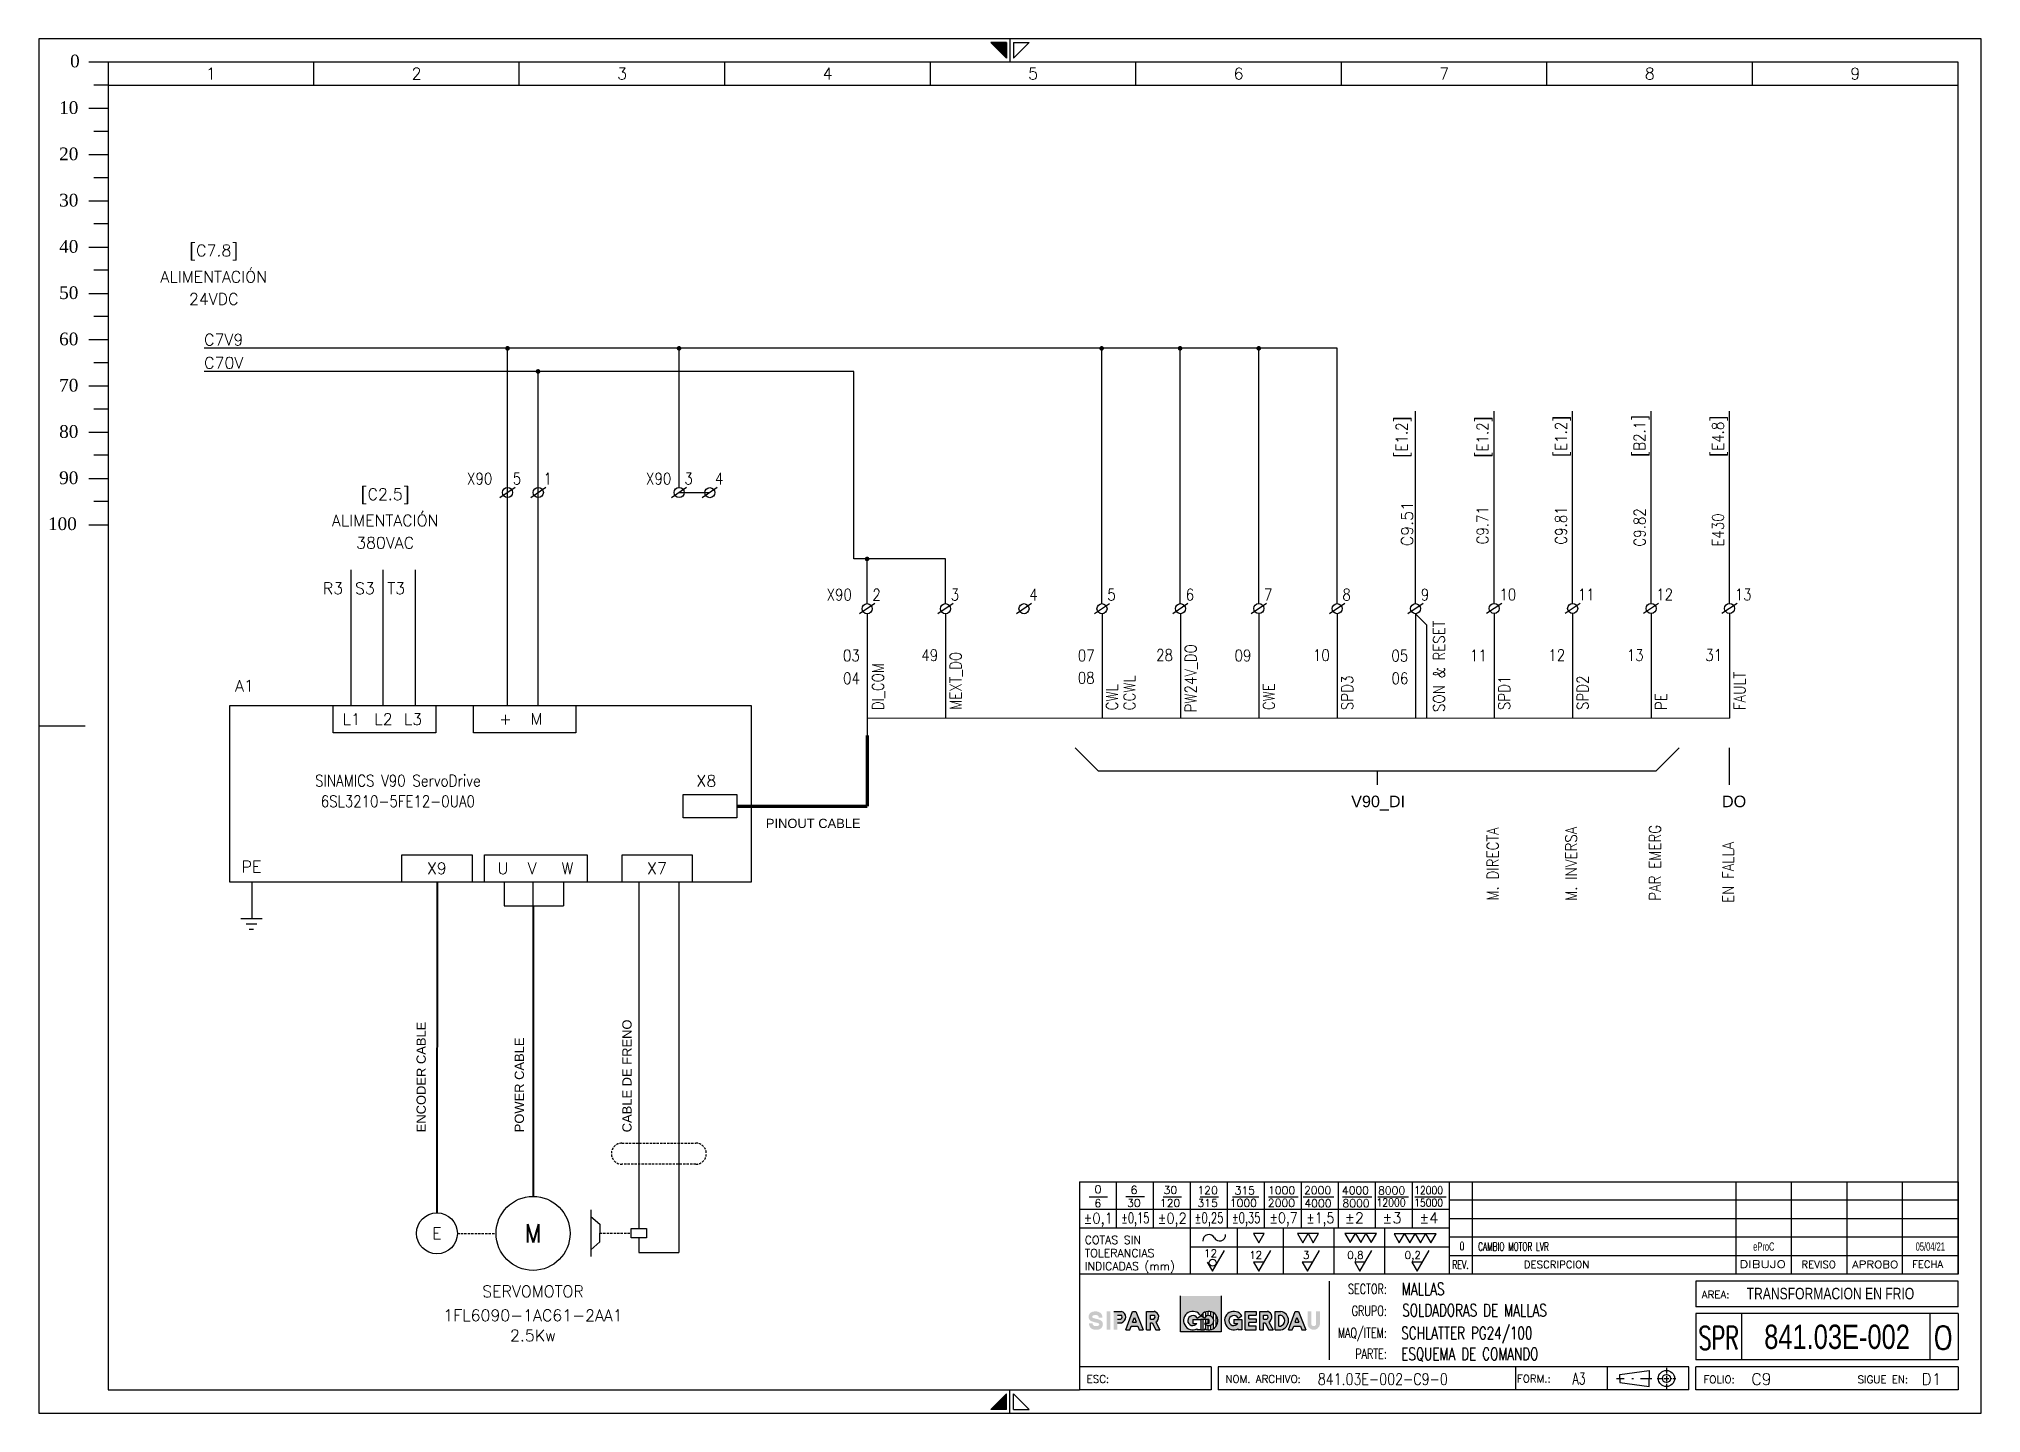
# Model space of a CAD drawing. Header units: millimetres. Extents: x 0 to 420, y 0 to 297.
import ezdxf
from ezdxf.enums import TextEntityAlignment as Align

# ---------------------------------------------------------------- set-up
doc = ezdxf.new("R2010")
doc.units = ezdxf.units.MM
doc.linetypes.add('DASHED', pattern=[0.75, 0.5, -0.25])
doc.layers.add('02 - TEXTO', color=7, linetype='Continuous', lineweight=5)
for name, color, linetype in [('COMENTARIOS', 7, 'Continuous'), ('COMPONENTES', 4, 'Continuous'), ('LINE-CONEX', 3, 'Continuous'), ('MARGENES', 6, 'Continuous'), ('REC', 6, 'Continuous'), ('TEX', 150, 'Continuous'), ('TEXTO', 7, 'Continuous'), ('Textos', 150, 'Continuous'), ('TITULO', 6, 'Continuous')]:
    doc.layers.add(name, color=color, linetype=linetype)
doc.styles.add('ARIAL', font='arial.ttf', dxfattribs={"height": 2})
doc.styles.add('DUTCH801', font='dutcheb.ttf', dxfattribs={"width": 1.75, "height": 2.75})
doc.styles.add('LCOTAS', font='ROMANS')
doc.styles.add('LETRA2', font='swissk.ttf', dxfattribs={"height": 2})
doc.styles.add('LETRA25', font='romans', dxfattribs={"height": 2.5})
doc.styles.add('LETRA4', font='ROMANS', dxfattribs={"height": 4})
doc.styles.add('LETRA5', font='ROMANS', dxfattribs={"height": 5})
doc.styles.add('ROMANS', font='romans.shx', dxfattribs={"width": 0.85})
doc.styles.get("Standard").update_dxf_attribs({"font": 'arial.ttf'})

# ---------------------------------------------------------------- blocks, each defined once
blk = doc.blocks.new('A3')
at = {"layer": 'TEX'}
h = blk.add_hatch(color=256, dxfattribs=at)
h.paths.add_polyline_path([(255.67, 25.35), (246.84, 25.35), (246.84, 17.57), (255.67, 17.57)])
h.paths.add_polyline_path([(252.04, 18.24), (252.04, 18.01), (251.24, 18.01), (250.44, 18.01), (250.44, 18.24, -2.348205), (251.24, 21, -2.348205)], flags=16)
h.paths.add_polyline_path([(252.08, 19.4), (252.97, 19.4), (252.97, 20.2), (251.24, 20.2), (249.52, 20.2), (249.52, 19.4), (250.41, 19.4, -3.501885), (250.45, 20.54), (251.24, 21), (252.04, 20.54, -3.501885)], flags=0)
h = blk.add_hatch(color=256, dxfattribs=at)
h.paths.add_polyline_path([(228.13, 21.15), (228.25, 21.17), (228.36, 21.18), (228.49, 21.19), (228.63, 21.18), (228.75, 21.17), (228.86, 21.14), (228.97, 21.08), (229.08, 21), (229.15, 20.89), (229.18, 20.81), (229.2, 20.7), (229.21, 20.6), (230.01, 20.6), (230, 20.66), (230, 20.7), (229.99, 20.75), (229.99, 20.8), (229.98, 20.84), (229.98, 20.88), (229.97, 20.92), (229.96, 20.96), (229.95, 21), (229.94, 21.04), (229.93, 21.08), (229.91, 21.12), (229.9, 21.17), (229.88, 21.21), (229.86, 21.25), (229.83, 21.29), (229.81, 21.34), (229.78, 21.38), (229.75, 21.43), (229.71, 21.47), (229.68, 21.51), (229.64, 21.55), (229.6, 21.59), (229.56, 21.63), (229.52, 21.66), (229.47, 21.7), (229.43, 21.73), (229.38, 21.76), (229.34, 21.79), (229.29, 21.81), (229.25, 21.83), (229.21, 21.85), (229.16, 21.87), (229.12, 21.89), (229.08, 21.9), (229.03, 21.92), (228.99, 21.93), (228.95, 21.94), (228.91, 21.95), (228.87, 21.95), (228.83, 21.96), (228.78, 21.97), (228.74, 21.97), (228.7, 21.97), (228.66, 21.98), (228.62, 21.98), (228.58, 21.98), (228.54, 21.98), (228.5, 21.98), (228.46, 21.98), (228.42, 21.98), (228.38, 21.98), (228.34, 21.98), (228.3, 21.98), (228.25, 21.97), (228.21, 21.97), (228.16, 21.97), (228.11, 21.96), (228.06, 21.95), (228.01, 21.94), (227.95, 21.93), (227.9, 21.92), (227.84, 21.9), (227.78, 21.88), (227.72, 21.86), (227.66, 21.83), (227.6, 21.8), (227.54, 21.77), (227.48, 21.73), (227.42, 21.69), (227.37, 21.65), (227.32, 21.6), (227.27, 21.55), (227.23, 21.5), (227.19, 21.44), (227.15, 21.38), (227.12, 21.31), (227.1, 21.25), (227.07, 21.18), (227.05, 21.12), (227.03, 21.05), (227.02, 20.98), (227.01, 20.92), (227, 20.85), (227, 20.79), (227, 20.72), (227, 20.66), (227.01, 20.6), (227.02, 20.54), (227.04, 20.49), (227.05, 20.44), (227.08, 20.39), (227.1, 20.34), (227.13, 20.29), (227.16, 20.24), (227.19, 20.2), (227.23, 20.16), (227.26, 20.11), (227.3, 20.07), (227.34, 20.04), (227.38, 20), (227.39, 19.99), (227.54, 19.91), (227.8, 19.79), (228.09, 19.7), (228.41, 19.62), (228.72, 19.54), (228.99, 19.49), (229.14, 19.43), (229.29, 19.29), (229.28, 19.1), (229.2, 18.94), (229.03, 18.86), (228.78, 18.82), (228.55, 18.81), (228.34, 18.82), (228.19, 18.86), (228.04, 18.96), (227.92, 19.1), (227.89, 19.21), (227.87, 19.4), (227.07, 19.4), (227.07, 19.34), (227.08, 19.3), (227.08, 19.25), (227.09, 19.2), (227.09, 19.16), (227.1, 19.12), (227.11, 19.08), (227.12, 19.04), (227.13, 19), (227.14, 18.96), (227.15, 18.92), (227.16, 18.88), (227.18, 18.83), (227.2, 18.79), (227.22, 18.75), (227.24, 18.71), (227.27, 18.66), (227.3, 18.62), (227.33, 18.57), (227.36, 18.53), (227.4, 18.49), (227.44, 18.45), (227.48, 18.41), (227.52, 18.37), (227.56, 18.34), (227.6, 18.3), (227.65, 18.27), (227.69, 18.24), (227.74, 18.21), (227.78, 18.19), (227.83, 18.17), (227.87, 18.15), (227.91, 18.13), (227.96, 18.11), (228, 18.1), (228.04, 18.08), (228.08, 18.07), (228.13, 18.06), (228.17, 18.05), (228.21, 18.05), (228.25, 18.04), (228.29, 18.03), (228.33, 18.03), (228.37, 18.03), (228.41, 18.02), (228.45, 18.02), (228.49, 18.02), (228.53, 18.02), (228.57, 18.02), (228.61, 18.02), (228.65, 18.02), (228.7, 18.02), (228.74, 18.02), (228.78, 18.02), (228.82, 18.03), (228.87, 18.03), (228.92, 18.03), (228.97, 18.04), (229.02, 18.05), (229.07, 18.06), (229.12, 18.07), (229.18, 18.08), (229.24, 18.1), (229.29, 18.12), (229.35, 18.14), (229.42, 18.17), (229.48, 18.2), (229.54, 18.23), (229.59, 18.27), (229.65, 18.31), (229.71, 18.35), (229.76, 18.4), (229.8, 18.45), (229.85, 18.5), (229.89, 18.56), (229.92, 18.62), (229.95, 18.69), (229.98, 18.75), (230, 18.82), (230.03, 18.88), (230.04, 18.95), (230.06, 19.02), (230.07, 19.08), (230.07, 19.15), (230.08, 19.21), (230.08, 19.28), (230.07, 19.34), (230.07, 19.4), (230.05, 19.46), (230.04, 19.51), (230.02, 19.56), (230, 19.61), (229.97, 19.66), (229.95, 19.71), (229.92, 19.76), (229.88, 19.8), (229.85, 19.84), (229.81, 19.89), (229.77, 19.93), (229.73, 19.96), (229.69, 20), (229.68, 20.01), (229.64, 20.03), (229.58, 20.06), (229.53, 20.09), (229.48, 20.11), (229.43, 20.14), (229.38, 20.16), (229.34, 20.18), (229.29, 20.19), (229.25, 20.21), (229.21, 20.23), (229.17, 20.24), (229.13, 20.25), (229.09, 20.27), (229.05, 20.28), (229.02, 20.29), (228.98, 20.3), (228.94, 20.31), (228.9, 20.32), (228.86, 20.33), (228.82, 20.34), (228.79, 20.35), (228.69, 20.37), (228.62, 20.39), (228.55, 20.41), (228.51, 20.42), (228.47, 20.43), (228.44, 20.44), (228.4, 20.45), (228.36, 20.46), (228.33, 20.46), (228.29, 20.47), (228.26, 20.48), (228.18, 20.5), (228.09, 20.52), (227.98, 20.56), (227.87, 20.62), (227.79, 20.71), (227.79, 20.83), (227.82, 20.96), (227.89, 21.06), (228, 21.12)])
h.paths.add_polyline_path([(230.87, 18.01), (231.67, 18.01), (231.67, 21.99), (230.87, 21.99)])
h.paths.add_polyline_path([(232.42, 18.01), (233.22, 18.01), (233.22, 19.5), (234.14, 19.5, 0.708852), (234.14, 21.99), (232.42, 21.99)])
h.paths.add_polyline_path([(233.22, 20.3), (233.22, 21.2), (233.97, 21.2, -0.566556), (233.97, 20.3)], flags=16)
h.paths.add_polyline_path([(236.19, 18.83), (237.62, 18.83), (237.94, 18.01), (238.8, 18.01), (237.24, 21.99), (236.52, 21.99), (235.03, 18.01), (235.88, 18.01)])
h.paths.add_polyline_path([(236.49, 19.63), (236.89, 20.7), (237.31, 19.63)], flags=16)
h.paths.add_polyline_path([(240.35, 19.5), (240.71, 19.5), (241.52, 18.01), (242.43, 18.01), (241.52, 19.67, 0.672291), (241.2, 21.99), (239.55, 21.99), (239.55, 18.01), (240.35, 18.01)])
h.paths.add_polyline_path([(240.35, 20.3), (240.35, 21.2), (241.15, 21.2, -0.508421), (241.1, 20.3)], flags=16)
h = blk.add_hatch(dxfattribs=at)
h.set_pattern_fill('ANSI31', color=256, scale=0.179464, angle=45, style=0)
h.set_pattern_definition([(90, (130.9459, 1.37434), (-0.5697977, 1e-16), [])])
h.paths.add_polyline_path([(251.24, 21), (252.04, 20.54, -3.501885), (252.08, 19.4), (252.97, 19.4), (252.97, 20.2), (251.24, 20.2), (251.24, 18.01), (252.04, 18.01), (252.04, 18.24, 2.348205)])
h = blk.add_hatch(color=256, dxfattribs=at)
h.paths.add_polyline_path([(259.33, 18.24), (259.33, 18.01), (260.13, 18.01), (260.13, 20.2), (258.4, 20.2), (258.4, 19.4), (259.29, 19.4, -3.501885), (259.33, 20.54), (260.13, 21, 2.348205)])
h.paths.add_polyline_path([(263.26, 21.99), (260.87, 21.99), (260.87, 18.01), (263.26, 18.01), (263.26, 18.8), (261.66, 18.8), (261.66, 19.56), (263.26, 19.56), (263.26, 20.36), (261.66, 20.36), (261.66, 21.2), (263.26, 21.2)])
h.paths.add_polyline_path([(265.68, 21.99), (264.02, 21.99), (264.02, 18.01), (264.82, 18.01), (264.82, 19.5), (265.18, 19.5), (265.99, 18.01), (266.9, 18.01), (266, 19.67, 0.672291)])
h.paths.add_polyline_path([(264.82, 21.2), (265.63, 21.2, -0.508421), (265.58, 20.3), (264.82, 20.3)], flags=16)
h.paths.add_polyline_path([(268.57, 21.99), (267.33, 21.99), (267.33, 18.01), (268.59, 18.01, 0.825148)])
h.paths.add_polyline_path([(268.12, 21.2), (268.49, 21.2, -0.780464), (268.5, 18.8), (268.12, 18.8)], flags=16)
h.paths.add_polyline_path([(272.41, 21.97), (271.69, 21.99), (270.19, 18.01), (271.04, 18.01), (271.35, 18.83), (272.79, 18.83), (273.11, 18.01), (273.97, 18.01)])
h.paths.add_polyline_path([(272.05, 20.7), (272.47, 19.63), (271.65, 19.63)], flags=16)
h.paths.add_polyline_path([(275.15, 21.99), (274.35, 21.99), (274.35, 19.12, 0.841466), (277, 19.12), (277, 21.99), (276.2, 21.99), (276.2, 19.2, -0.760831), (275.15, 19.2)])
at = {"layer": 'MARGENES', "color": 4}
for p, q in [((420, 297), (0, 297)), ((0, 297), (0, 0)), ((209.23, 296.25), (205.83, 296.25)), ((209.23, 292.85), (205.83, 296.25)), ((209.23, 296.25), (209.23, 292.85)), ((210, 297), (210, 292)), ((210.77, 292.85), (214.17, 296.25)), ((210.77, 296.25), (214.17, 296.25)), ((210.77, 296.25), (210.77, 292.85)), ((420, 0), (420, 297)), ((0, 148.5), (10.02, 148.5)), ((210, 0), (210, 5)), ((0, 0), (420, 0)), ((209.23, 4.15), (205.83, 0.75)), ((209.23, 0.75), (205.83, 0.75)), ((209.23, 0.75), (209.23, 4.15)), ((210.77, 4.15), (214.17, 0.75)), ((210.77, 0.75), (210.77, 4.15)), ((210.77, 0.75), (214.17, 0.75))]:
    blk.add_line(p, q, dxfattribs=at)
at = {"layer": 'MARGENES'}
for p, q in [((415, 292), (15, 292)), ((15, 292), (15, 5)), ((415, 30), (415, 292)), ((415, 50), (415, 30)), ((415, 23), (415, 28.5)), ((415, 21.5), (415, 11.5)), ((415, 10), (415, 5)), ((15, 5), (225, 5)), ((253.5, 5), (225, 5)), ((356.78, 5), (255, 5)), ((415, 5), (358.28, 5))]:
    blk.add_line(p, q, dxfattribs=at)
at = {"layer": 'MARGENES', "color": 1}
for p, q in [((59.44, 287), (59.44, 292)), ((103.89, 287), (103.89, 292)), ((148.33, 287), (148.33, 292)), ((192.78, 287), (192.78, 292)), ((237.22, 287), (237.22, 292)), ((281.67, 287), (281.67, 292)), ((326.11, 287), (326.11, 292)), ((370.56, 287), (370.56, 292)), ((15, 287), (415, 287)), ((227.1, 46.76), (231.1, 46.76)), ((233, 40), (233, 50)), ((235.06, 46.82), (239.06, 46.82)), ((241, 40), (241, 50)), ((243.1, 46.76), (247.1, 46.76)), ((249, 30), (249, 50)), ((251.1, 46.76), (255.1, 46.76)), ((257, 40), (257, 50)), ((258.14, 46.76), (263.81, 46.76)), ((265, 40), (265, 50)), ((265.88, 46.76), (272.28, 46.76)), ((273, 40), (273, 50)), ((273.41, 46.76), (280, 46.76)), ((281, 40), (281, 50)), ((281.87, 46.76), (288.24, 46.76)), ((289, 40), (289, 50)), ((289.57, 46.76), (296.2, 46.76)), ((297, 40), (297, 50)), ((297.52, 46.76), (304.29, 46.76)), ((310, 30), (310, 50)), ((367, 30), (367, 50)), ((379, 30), (379, 50)), ((391, 30), (391, 50)), ((403, 30), (403, 50)), ((305, 44), (225, 44)), ((415, 46), (305, 46)), ((415, 42), (305, 42)), ((259.09, 40), (259.09, 30)), ((269.09, 40), (269.09, 30)), ((280.02, 40), (280.02, 30)), ((290.95, 40), (290.95, 30)), ((415, 38), (305, 38)), ((305, 35.88), (249, 35.88)), ((253.8, 30.65), (256.41, 35.15)), ((263.8, 30.65), (266.41, 35.15)), ((274.32, 30.65), (276.92, 35.15)), ((285.67, 30.65), (288.27, 35.15)), ((298.06, 30.65), (300.66, 35.15)), ((415, 34), (305, 34)), ((252.67, 32.62), (253.8, 30.65)), ((262.67, 32.62), (263.8, 30.65)), ((264.94, 32.62), (262.67, 32.62)), ((273.19, 32.62), (274.32, 30.65)), ((275.46, 32.62), (273.19, 32.62)), ((284.53, 32.62), (285.67, 30.65)), ((286.81, 32.62), (284.53, 32.62)), ((296.92, 32.62), (298.06, 30.65)), ((299.2, 32.62), (296.92, 32.62)), ((351.94, 9.77), (351.94, 8.55)), ((341.17, 7.49), (342.83, 7.49)), ((344.43, 7.49), (344.79, 7.49)), ((346.34, 7.49), (348.79, 7.49)), ((349.91, 7.49), (350.08, 7.49)), ((349.99, 7.49), (350.86, 7.49)), ((351.35, 7.49), (352.48, 7.49)), ((351.94, 8.39), (351.94, 8.23)), ((351.94, 8.02), (351.94, 6.94)), ((351.94, 6.7), (351.94, 6.45)), ((351.94, 6.26), (351.94, 5.18)), ((353.02, 7.49), (353.16, 7.49)), ((353.42, 7.49), (353.96, 7.49))]:
    blk.add_line(p, q, dxfattribs=at)
at = {"layer": 'MARGENES', "color": 7}
for p, q in [((225, 50), (415, 50)), ((305, 50), (305, 30)), ((305, 40), (225, 40)), ((415, 30), (225, 30)), ((279, 28.5), (279, 11.5)), ((415, 28.5), (358.28, 28.5)), ((358.28, 28.5), (358.28, 23)), ((415, 23), (358.28, 23)), ((415, 21.5), (358.28, 21.5)), ((358.28, 21.5), (358.28, 11.5)), ((368.28, 11.5), (368.28, 21.5)), ((409, 11.5), (409, 21.5)), ((253.5, 10), (225, 10)), ((253.5, 10), (253.5, 5)), ((356.78, 10), (255, 10)), ((255, 10), (255, 5)), ((319.3, 10), (319.3, 5)), ((339.1, 10), (339.1, 5)), ((356.78, 5), (356.78, 10)), ((415, 11.5), (358.28, 11.5)), ((415, 10), (358.28, 10)), ((358.28, 5), (358.28, 10))]:
    blk.add_line(p, q, dxfattribs=at)
at = {"layer": 'MARGENES', "color": 1}
for points in [[(262.67, 38.81), (263.8, 36.84), (264.94, 38.81)], [(272.17, 38.81), (273.3, 36.84), (274.44, 38.81)], [(274.44, 38.81), (275.58, 36.84), (276.72, 38.81)], [(282.43, 38.82), (283.57, 36.85), (284.71, 38.82)], [(284.71, 38.82), (285.84, 36.85), (286.98, 38.82)], [(286.98, 38.82), (288.12, 36.85), (289.26, 38.82)], [(293.04, 38.76), (294.18, 36.79), (295.32, 38.76)], [(295.32, 38.76), (296.45, 36.79), (297.59, 38.76)], [(297.59, 38.76), (298.73, 36.79), (299.87, 38.76)], [(299.87, 38.76), (301, 36.79), (302.14, 38.76)]]:
    blk.add_lwpolyline(points, close=True, dxfattribs=at)
blk.add_circle((253.82, 32.5), 0.742, dxfattribs=at)
for centre, start, end in [((253.01, 37.3), 25.3098, 184.5991), ((255.32, 38.52), 210.3269, 2.285)]:
    blk.add_arc(centre, 1.31, start, end, dxfattribs=at)
at = {"layer": 'MARGENES', "color": 4}
for points in [[(209.23, 296.25), (209.23, 292.85), (205.83, 296.25)], [(209.23, 0.75), (209.23, 4.15), (205.83, 0.75)]]:
    blk.add_solid(points, dxfattribs=at)
at = {"layer": 'REC', "color": 1}
for p, q in [((15, 292), (10.8, 292)), ((15, 287), (11.9, 287)), ((10.8, 282), (15, 282)), ((15, 277), (11.9, 277)), ((10.8, 272), (15, 272)), ((15, 267), (11.9, 267)), ((10.8, 262), (15, 262)), ((15, 257), (11.9, 257)), ((10.8, 252), (15, 252)), ((15, 247), (11.9, 247)), ((10.8, 242), (15, 242)), ((15, 237), (11.9, 237)), ((10.8, 232), (15, 232)), ((15, 227), (11.9, 227)), ((10.8, 222), (15, 222)), ((15, 217), (11.9, 217)), ((10.8, 212), (15, 212)), ((15, 207), (11.9, 207)), ((10.8, 202), (15, 202)), ((15, 197), (11.9, 197)), ((10.8, 192), (15, 192))]:
    blk.add_line(p, q, dxfattribs=at)
at = {"layer": 'REC'}
blk.add_line((225, 50), (225, 5), dxfattribs=at)
at = {"layer": 'TEX'}
for p, q in [((246.84, 17.57), (246.84, 25.35)), ((255.67, 25.35), (255.67, 17.57)), ((232.42, 21.99), (234.14, 21.99)), ((233.22, 21.2), (233.97, 21.2)), ((235.03, 18.01), (236.52, 21.99)), ((236.52, 21.99), (237.24, 21.99)), ((237.24, 21.99), (238.8, 18.01)), ((239.55, 18.01), (239.55, 21.99)), ((239.55, 21.99), (241.2, 21.99)), ((240.35, 20.3), (240.35, 21.2)), ((240.35, 21.2), (241.15, 21.2)), ((260.87, 18.01), (260.87, 21.99)), ((260.87, 21.99), (263.26, 21.99)), ((261.66, 20.36), (261.66, 21.2)), ((261.66, 21.2), (263.26, 21.2)), ((263.26, 21.99), (263.26, 21.2)), ((264.02, 18.01), (264.02, 21.99)), ((264.02, 21.99), (265.68, 21.99)), ((264.82, 20.3), (264.82, 21.2)), ((264.82, 21.2), (265.63, 21.2)), ((267.33, 18.01), (267.33, 21.99)), ((267.33, 21.99), (268.57, 21.99)), ((268.12, 18.8), (268.12, 21.2)), ((268.12, 21.2), (268.49, 21.2)), ((270.19, 18.01), (271.69, 21.99)), ((271.69, 21.99), (272.41, 21.97)), ((272.41, 21.97), (273.97, 18.01)), ((233.22, 20.3), (233.97, 20.3)), ((233.22, 19.5), (234.14, 19.5)), ((235.03, 18.01), (235.88, 18.01)), ((235.88, 18.01), (236.19, 18.83)), ((236.19, 18.83), (237.62, 18.83)), ((236.49, 19.63), (236.89, 20.7)), ((236.49, 19.63), (237.31, 19.63)), ((236.89, 20.7), (237.31, 19.63)), ((237.62, 18.83), (237.94, 18.01)), ((237.94, 18.01), (238.8, 18.01)), ((239.55, 18.01), (240.35, 18.01)), ((240.35, 20.3), (241.1, 20.3)), ((240.35, 18.01), (240.35, 19.5)), ((240.35, 19.5), (240.71, 19.5)), ((240.71, 19.5), (241.52, 18.01)), ((241.52, 19.67), (242.43, 18.01)), ((241.52, 18.01), (242.43, 18.01)), ((255.67, 17.57), (246.84, 17.57)), ((249.52, 20.2), (249.52, 19.4)), ((249.52, 20.2), (251.24, 20.2)), ((249.52, 19.4), (250.41, 19.4)), ((250.44, 18.24), (250.44, 18.01)), ((251.24, 18.01), (250.44, 18.01)), ((250.45, 20.54), (251.24, 21)), ((252.04, 20.54), (251.24, 21)), ((252.97, 20.2), (251.24, 20.2)), ((251.24, 20.2), (251.24, 18.01)), ((251.24, 20.2), (251.24, 18.01)), ((251.24, 18.01), (252.04, 18.01)), ((252.04, 18.24), (252.04, 18.01)), ((252.97, 19.4), (252.08, 19.4)), ((252.97, 20.2), (252.97, 19.4)), ((258.4, 20.2), (260.13, 20.2)), ((258.4, 20.2), (258.4, 19.4)), ((258.4, 19.4), (259.29, 19.4)), ((259.33, 20.54), (260.13, 21)), ((259.33, 18.24), (259.33, 18.01)), ((260.13, 18.01), (259.33, 18.01)), ((260.13, 20.2), (260.13, 18.01)), ((260.87, 18.01), (263.26, 18.01)), ((261.66, 20.36), (263.26, 20.36)), ((261.66, 18.8), (261.66, 19.56)), ((263.26, 19.56), (261.66, 19.56)), ((263.26, 18.8), (261.66, 18.8)), ((263.26, 20.36), (263.26, 19.56)), ((263.26, 18.01), (263.26, 18.8)), ((264.02, 18.01), (264.82, 18.01)), ((264.82, 20.3), (265.58, 20.3)), ((264.82, 18.01), (264.82, 19.5)), ((264.82, 19.5), (265.18, 19.5)), ((265.18, 19.5), (265.99, 18.01)), ((265.99, 18.01), (266.9, 18.01)), ((266, 19.67), (266.9, 18.01)), ((267.33, 18.01), (268.59, 18.01)), ((268.12, 18.8), (268.5, 18.8)), ((270.19, 18.01), (271.04, 18.01)), ((271.04, 18.01), (271.35, 18.83)), ((271.35, 18.83), (272.79, 18.83)), ((271.65, 19.63), (272.05, 20.7)), ((271.65, 19.63), (272.47, 19.63)), ((272.05, 20.7), (272.47, 19.63)), ((272.79, 18.83), (273.11, 18.01)), ((273.11, 18.01), (273.97, 18.01))]:
    blk.add_line(p, q, dxfattribs=at)
for centre, radius, start, end in [((233.7, 20.75), 0.524, 300.9321, 59.0679), ((233.7, 20.75), 1.32, 289.338, 70.662), ((240.8, 20.77), 0.558, 302.7945, 50.5935), ((240.89, 20.77), 1.27, 300.0461, 75.6964), ((249.52, 20), 1.99, 30, 297.7317), ((249.52, 20), 1.08, 30, 326.251), ((252.97, 20), 1.99, 242.2683, 150), ((252.97, 20), 1.08, 213.749, 150), ((258.4, 20), 1.99, 30, 297.7317), ((258.4, 20), 1.08, 30, 326.251), ((265.27, 20.77), 0.558, 302.7945, 50.5935), ((265.36, 20.77), 1.27, 300.0461, 75.6964), ((268.2, 20), 1.23, 284.4183, 76.3013), ((268.2, 20), 2.03, 281.2242, 79.3349)]:
    blk.add_arc(centre, radius, start, end, dxfattribs=at)
at = {"layer": 'Textos'}
for p, q in [((341.85, 8.34), (348.22, 9.24)), ((348.22, 9.24), (348.22, 7.49)), ((341.85, 7.49), (341.85, 8.34)), ((341.85, 7.49), (341.85, 6.63)), ((341.85, 6.63), (348.22, 5.73)), ((348.22, 5.73), (348.22, 7.49))]:
    blk.add_line(p, q, dxfattribs=at)
for radius in [1.75, 0.877]:
    blk.add_circle((351.94, 7.49), radius, dxfattribs=at)
at = {"layer": 'MARGENES', "color": 1, "style": 'LCOTAS'}
for s, height, p in [('0', 1.71, (228.3, 47.52)), ('6', 1.71, (228.26, 44.52)), ('30', 1.71, (235.33, 44.55)), ('6', 1.71, (236.08, 47.38)), ('120', 1.71, (242.42, 44.55)), ('30', 1.71, (243.21, 47.37)), ('315', 1.71, (250.53, 44.55)), ('120', 1.71, (250.53, 47.32)), ('1000', 1.71, (257.54, 44.57)), ('315', 1.71, (258.57, 47.26)), ('2000', 1.71, (265.77, 44.58)), ('1000', 1.71, (265.8, 47.3)), ('2000', 1.71, (273.58, 47.32)), ('4000', 1.71, (273.66, 44.5)), ('4000', 1.71, (281.77, 47.28)), ('8000', 1.71, (281.9, 44.51)), ('8000', 1.71, (289.58, 47.26)), ('%%P2', 2.3, (282.4, 41.04)), ('%%P3', 2.3, (290.53, 41.04)), ('%%P4', 2.3, (298.48, 41.04)), ('COTAS SIN', 1.743, (226.15, 36.55)), ('TOLERANCIAS', 1.743, (226.15, 33.72)), ('12', 1.656, (251.94, 33.74)), ('12', 1.656, (261.7, 33.33)), ('3', 1.66, (273.35, 33.33)), ('0,8', 1.656, (282.92, 33.33)), ('0,2', 1.656, (295.31, 33.33)), ('INDICADAS (mm)', 1.743, (226.15, 30.9))]:
    blk.add_text(s, height=height, dxfattribs=at).set_placement(p)
for s, height, width, p, p2 in [('12000', 1.71, 0.797835, (289.25, 44.67), (295.55, 44.67)), ('12000', 1.71, 0.790089, (297.4, 47.32), (303.64, 47.32)), ('15000', 1.71, 0.790089, (297.4, 44.63), (303.64, 44.63)), ('%%P0,1', 2.3, 0.865454, (225.88, 40.96), (232.23, 40.96)), ('%%P0,15', 2.3, 0.598358, (234.03, 41.03), (240.12, 41.03)), ('%%P0,2', 2.3, 0.787915, (241.91, 40.96), (248.21, 40.96)), ('%%P0,25', 2.3, 0.617458, (249.89, 41.06), (256.18, 41.06)), ('%%P0,35', 2.3, 0.603736, (257.99, 41.06), (264.14, 41.06)), ('%%P0,7', 2.3, 0.760403, (266.1, 41.06), (272.18, 41.06)), ('%%P1,5', 2.3, 0.762292, (274.03, 41.03), (280.12, 41.03))]:
    blk.add_text(s, height=height, dxfattribs=dict(at, width=width)).set_placement(p, p2, align=Align.FIT)
at = {"layer": 'REC', "color": 1, "style": 'DUTCH801'}
for s, p in [('0', (6.76, 290.84)), ('10', (4.39, 280.77)), ('20', (4.39, 270.77)), ('30', (4.39, 260.77)), ('40', (4.39, 250.77)), ('50', (4.39, 240.77)), ('60', (4.39, 230.77)), ('70', (4.39, 220.77)), ('80', (4.39, 210.77)), ('90', (4.39, 200.77)), ('100', (1.98, 190.84))]:
    blk.add_text(s, height=2.75, dxfattribs=at).set_placement(p)
at = {"layer": 'TEX', "style": 'LCOTAS'}
for s, p in [('1', (37.22, 289.5)), ('2', (81.67, 289.5)), ('3', (126.11, 289.5)), ('4', (170.56, 289.5)), ('5', (215, 289.5)), ('6', (259.44, 289.5)), ('7', (303.89, 289.5)), ('8', (348.33, 289.5)), ('9', (392.78, 289.5))]:
    blk.add_text(s, height=2.5, dxfattribs=at).set_placement(p, align=Align.MIDDLE_CENTER)
at = {"layer": 'TEX', "width": 0.6456}
for tag, p in [('DIBUJO', (373, 48)), ('REVISO', (385, 48)), ('APROBO', (397, 48)), ('FECHA', (409, 48)), ('DIBUJO', (373, 44)), ('REVISO', (385, 44)), ('APROBO', (397, 44)), ('FECHA', (409, 44)), ('DIBUJO', (373, 40)), ('REVISO', (385, 40)), ('APROBO', (397, 40)), ('FECHA', (409, 40)), ('DIBUJO', (373, 36)), ('REVISO', (385, 36)), ('APROBO', (397, 36)), ('FECHA', (409, 36))]:
    blk.add_attdef(tag, text='', height=1.8, dxfattribs=at).set_placement(p, align=Align.MIDDLE_CENTER)
at = {"layer": 'Textos', "style": 'LCOTAS'}
for s, height, width, p, p2 in [('REV.', 1.8, 0.645643, (305.64, 31.2), (309.18, 31.2)), ('DIBUJO', 1.6, 1.231263, (367.73, 31.37), (377.77, 31.37)), ('APROBO', 1.6, 1.075207, (392.08, 31.33), (402.07, 31.33))]:
    blk.add_text(s, height=height, dxfattribs=dict(at, width=width)).set_placement(p, p2, align=Align.FIT)
for s, height, p in [('DESCRIPCION', 1.62, (321.1, 31.3)), ('REVISO', 1.6, (381.15, 31.32)), ('FECHA', 1.6, (405.07, 31.37)), ('AREA:', 1.627, (359.58, 24.81)), ('ESC:', 1.627, (226.58, 6.56)), ('NOM. ARCHIVO:', 1.6271, (256.58, 6.56)), ('FORM.:', 1.627, (319.62, 6.62)), ('FOLIO:', 1.627, (359.97, 6.47)), ('SIGUE EN:', 1.627, (393.27, 6.47))]:
    blk.add_text(s, height=height, dxfattribs=at).set_placement(p)
at = {"layer": 'Textos', "style": 'LCOTAS', "width": 0.7}
for s, p in [('SECTOR:', (291.49, 25.76)), ('GRUPO:', (291.49, 21.03)), ('MAQ/ITEM:', (291.49, 16.26)), ('PARTE:', (291.49, 11.74))]:
    blk.add_text(s, height=2.169, dxfattribs=at).set_placement(p, align=Align.RIGHT)
at = {"layer": 'Textos', "style": 'LCOTAS', "width": 0.645643}
for p in [(307.74, 48.1), (307.74, 44.1), (307.74, 40.1), (307.74, 36.1)]:
    blk.add_attdef('REV', text='', height=1.8, dxfattribs=at).set_placement(p, align=Align.MIDDLE)
at = {"layer": 'Textos'}
for tag, p, height, style, width in [('TEXTO_DE_REVISION', (311.23, 47.1), 1.8, 'LCOTAS', 0.645643), ('TEXTO_DE_REVISION', (311.23, 43.1), 1.8, 'LCOTAS', 0.645643), ('TEXTO_DE_REVISION', (311.23, 39.1), 1.8, 'LCOTAS', 0.645643), ('TEXTO_DE_REVISION', (311.23, 35.1), 1.8, 'LCOTAS', 0.645643), ('ARCHIVO', (276.56, 6.1), 2.5, 'LETRA25', 0.8)]:
    blk.add_attdef(tag, p, '', height=height, dxfattribs=dict(at, style=style, width=width))
for tag, style, width, p in [('AREA', 'ARIAL', 0.75, (387.41, 25.84)), ('A', 'LETRA25', 0.7, (333.06, 7.45))]:
    blk.add_attdef(tag, text='', height=2.5, dxfattribs=dict(at, style=style, width=width)).set_placement(p, align=Align.MIDDLE_CENTER)
at = {"layer": 'Textos', "style": 'LETRA25'}
for tag, p in [('ESC', (232.65, 6.1)), ('FOLIO', (370.29, 6.1)), ('SIGUE EN', (407.08, 6.1))]:
    blk.add_attdef(tag, p, '', height=2.5, dxfattribs=at)
at = {"layer": 'TITULO', "color": 150, "style": 'LETRA4', "width": 0.7}
for tag, p in [('SECTOR', (292.49, 25.49)), ('GRUPO', (292.49, 20.87)), ('MAQ/ITEM', (292.49, 15.96)), ('PARTE', (292.49, 11.44))]:
    blk.add_attdef(tag, p, '', height=2.5, dxfattribs=at)
at = {"layer": 'TITULO', "style": 'LETRA5', "width": 0.65}
blk.add_attdef('COD', text='', height=5, dxfattribs=at).set_placement((363.24, 16.25), align=Align.MIDDLE)
at = {"layer": 'TITULO', "color": 6, "style": 'LETRA2', "width": 0.75}
blk.add_attdef('NUMERO', text='', height=5.25, dxfattribs=at).set_placement((388.84, 16.5), align=Align.MIDDLE_CENTER)
at = {"layer": 'TITULO', "style": 'LETRA5'}
blk.add_attdef('REV', text='', height=5, dxfattribs=at).set_placement((411.77, 16.3), align=Align.MIDDLE)

msp = doc.modelspace()

# ---------------------------------------------------------------- linework, layer by layer
at = {"layer": 'COMENTARIOS', "color": 6}
for p, q in [((229.07, 138.81), (224.07, 143.81)), ((354.72, 143.81), (349.72, 138.81)), ((365.54, 143.81), (365.54, 135.81)), ((229.07, 138.81), (349.72, 138.81)), ((289.39, 138.81), (289.39, 135.81))]:
    msp.add_line(p, q, dxfattribs=at)
at = {"layer": 'COMPONENTES'}
for p, q in [((102.98, 200.04), (99.71, 197.83)), ((109.62, 200.04), (106.36, 197.83)), ((140.08, 200.04), (136.81, 197.83)), ((146.71, 200.02), (143.44, 197.82)), ((180.74, 174.94), (177.47, 172.73)), ((197.68, 174.94), (194.42, 172.73)), ((214.65, 174.94), (211.38, 172.73)), ((231.51, 174.93), (228.25, 172.73)), ((248.48, 174.95), (245.21, 172.74)), ((265.44, 174.96), (262.17, 172.76)), ((282.38, 174.95), (279.11, 172.74)), ((299.32, 174.95), (296.06, 172.74)), ((316.33, 175), (313.06, 172.79)), ((333.29, 175), (330.03, 172.79)), ((350.26, 175), (346.99, 172.79)), ((367.22, 175), (363.95, 172.79)), ((43.67, 106.89), (48.31, 106.89)), ((44.83, 105.73), (47.15, 105.73)), ((45.51, 104.57), (46.44, 104.57))]:
    msp.add_line(p, q, dxfattribs=at)
for points in [[(41.32, 152.9), (154.03, 152.9), (154.03, 114.76), (41.32, 114.76)], [(85.82, 146.99), (63.65, 146.99), (63.65, 152.9), (85.82, 152.9)], [(116.13, 146.99), (93.97, 146.99), (93.97, 152.9), (116.13, 152.9)], [(150.96, 128.68), (139.3, 128.68), (139.3, 133.69), (150.96, 133.69)], [(93.67, 114.76), (78.52, 114.76), (78.52, 120.67), (93.67, 120.67)], [(118.54, 114.76), (96.37, 114.76), (96.37, 120.67), (118.54, 120.67)], [(141.28, 114.76), (126.13, 114.76), (126.13, 120.67), (141.28, 120.67)], [(128.09, 39.88), (131.4, 39.88), (131.4, 37.92), (128.09, 37.92)]]:
    msp.add_lwpolyline(points, close=True, dxfattribs=at)
for points in [[(119.34, 43.94), (119.34, 33.85)], [(119.34, 42.49), (121.31, 40.81), (121.31, 38.9)], [(119.34, 35.3), (121.31, 36.99), (121.31, 38.9)]]:
    msp.add_lwpolyline(points, dxfattribs=at)
for centre, radius in [((101.36, 198.95), 1.09), ((108, 198.95), 1.09), ((138.46, 198.95), 1.09), ((145.09, 198.93), 1.09), ((179.12, 173.85), 1.09), ((196.06, 173.85), 1.09), ((213.03, 173.85), 1.09), ((229.89, 173.85), 1.09), ((246.86, 173.86), 1.09), ((263.82, 173.87), 1.09), ((280.76, 173.86), 1.09), ((297.7, 173.86), 1.09), ((314.71, 173.91), 1.09), ((331.67, 173.91), 1.09), ((348.64, 173.91), 1.09), ((365.6, 173.91), 1.09), ((106.86, 38.85), 8), ((86.08, 38.85), 4.42)]:
    msp.add_circle(centre, radius, dxfattribs=at)
at = {"layer": 'LINE-CONEX'}
for p, q in [((280.74, 230.12), (35.74, 230.12)), ((138.44, 200.04), (138.44, 230.12)), ((229.87, 174.92), (229.87, 230.1)), ((246.83, 174.93), (246.83, 230.12)), ((263.79, 174.95), (263.79, 230.37)), ((280.74, 174.95), (280.74, 230.12)), ((176.24, 225.12), (35.74, 225.12)), ((297.69, 174.95), (297.69, 216.54)), ((314.67, 174.94), (314.67, 216.55)), ((331.63, 174.96), (331.63, 216.55)), ((348.62, 175), (348.62, 216.55)), ((365.6, 175.01), (365.6, 216.57)), ((138.46, 198.95), (145.09, 198.93)), ((196.06, 184.6), (176.24, 184.6)), ((179.11, 174.94), (179.11, 184.6)), ((196.06, 174.94), (196.06, 184.6)), ((179.12, 172.76), (179.12, 146.47)), ((196.08, 172.76), (196.08, 150.12)), ((229.9, 172.76), (229.9, 150.12)), ((246.85, 172.76), (246.85, 150.12)), ((263.81, 172.76), (263.81, 150.13)), ((280.76, 172.76), (280.76, 150.12)), ((297.7, 172.76), (297.7, 150.11)), ((300.07, 170.39), (297.7, 172.76)), ((314.71, 172.78), (314.71, 150.16)), ((331.66, 172.78), (331.66, 150.16)), ((348.62, 172.78), (348.62, 150.17)), ((365.6, 172.79), (365.6, 150.18)), ((300.07, 170.39), (300.07, 150.11)), ((365.66, 150.22), (179.12, 150.15)), ((100.61, 114.76), (100.61, 109.67)), ((106.86, 109.67), (106.86, 114.76)), ((113.46, 114.76), (113.46, 109.67)), ((100.61, 109.67), (113.46, 109.67))]:
    msp.add_line(p, q, dxfattribs=at)
at = {"layer": 'LINE-CONEX', "color": 9, "lineweight": 70, "true_color": 0xc7c8ca}
for p in [(179.12, 146.47), (150.96, 131.18)]:
    msp.add_line(p, (179.12, 131.18), dxfattribs=at)
at = {"layer": 'LINE-CONEX', "lineweight": 40}
msp.add_line((106.86, 109.67), (106.86, 46.85), dxfattribs=at)
at = {"layer": 'LINE-CONEX', "const_width": 0.5}
for points in [[(101.1, 230.12, 1), (101.6, 230.12, 1)], [(138.19, 230.12, 1), (138.69, 230.12, 1)], [(229.57, 230.11, 1), (230.07, 230.11, 1)], [(246.53, 230.12, 1), (247.03, 230.12, 1)], [(263.54, 230.12, 1), (264.04, 230.12, 1)], [(107.69, 225.13, 1), (108.19, 225.13, 1)], [(178.85, 184.6, 1), (179.35, 184.6, 1)]]:
    msp.add_lwpolyline(points, format="xyb", close=True, dxfattribs=at)
at = {"layer": 'LINE-CONEX'}
for points in [[(101.35, 152.9), (101.35, 230.12)], [(107.99, 152.9), (107.99, 225.12)], [(176.24, 184.6), (176.24, 225.12)], [(67.43, 182.25), (67.43, 152.9)], [(74.4, 182.25), (74.4, 152.9)], [(81.36, 182.25), (81.36, 152.9)], [(46.04, 114.76), (46.04, 106.89)], [(129.75, 114.81), (129.75, 39.88)], [(138.41, 114.81), (138.41, 34.73)], [(129.75, 37.92), (129.75, 34.73)], [(129.75, 34.73), (138.41, 34.73)]]:
    msp.add_lwpolyline(points, dxfattribs=at)
at = {"layer": 'LINE-CONEX', "lineweight": 40}
msp.add_lwpolyline([(86.11, 114.76), (86.08, 43.27)], dxfattribs=at)
at = {"layer": 'LINE-CONEX', "linetype": 'DASHED'}
for points in [[(126.09, 58.35), (142.06, 58.35)], [(142.06, 53.79), (126.09, 53.79)], [(90.5, 38.85), (98.86, 38.85)], [(121.31, 38.9), (128.09, 38.9)]]:
    msp.add_lwpolyline(points, dxfattribs=at)
for centre, start, end in [((126.09, 56.07), 90, 270), ((142.06, 56.07), 270, 90)]:
    msp.add_arc(centre, 2.28, start, end, dxfattribs=at)

# ---------------------------------------------------------------- block references
at = {"layer": 'LINE-CONEX'}
ref = msp.add_blockref('A3', (0, 0), dxfattribs=at)
ref.add_attrib('AREA', 'TRANSFORMACION EN FRIO', dxfattribs={"layer": 'Textos', "height": 2.5, "style": 'ARIAL', "width": 0.75}).set_placement((387.41, 25.84), align=Align.MIDDLE_CENTER)
ref.add_attrib('COD', 'SPR', dxfattribs={"layer": 'TITULO', "height": 5, "style": 'LETRA5', "width": 0.65}).set_placement((363.24, 16.25), align=Align.MIDDLE)
ref.add_attrib('NUMERO', '841.03E-002', dxfattribs={"layer": 'TITULO', "color": 6, "height": 5.25, "style": 'LETRA2', "width": 0.75}).set_placement((388.84, 16.5), align=Align.MIDDLE_CENTER)
ref.add_attrib('REV', '0', dxfattribs={"layer": 'TITULO', "height": 5, "style": 'LETRA5'}).set_placement((411.77, 16.3), align=Align.MIDDLE)
ref.add_attrib('FOLIO', 'C9', (370.29, 6.1), dxfattribs={"layer": 'Textos', "height": 2.5, "style": 'LETRA25'})
ref.add_attrib('SIGUE EN', 'D1', (407.08, 6.1), dxfattribs={"layer": 'Textos', "height": 2.5, "style": 'LETRA25'})
ref.add_attrib('SECTOR', 'MALLAS', (294.72, 25.49), dxfattribs={"layer": 'TITULO', "color": 150, "height": 2.7, "style": 'LETRA4', "width": 0.7})
ref.add_attrib('GRUPO', 'SOLDADORAS DE MALLAS', (294.82, 20.87), dxfattribs={"layer": 'TITULO', "color": 150, "height": 2.7, "style": 'LETRA4', "width": 0.7})
ref.add_attrib('MAQ/ITEM', 'SCHLATTER PG24/100', (294.61, 15.96), dxfattribs={"layer": 'TITULO', "color": 150, "height": 2.7, "style": 'LETRA4', "width": 0.7})
ref.add_attrib('PARTE', 'ESQUEMA DE COMANDO', (294.61, 11.44), dxfattribs={"layer": 'TITULO', "color": 150, "height": 2.7, "style": 'LETRA4', "width": 0.7})
ref.add_attrib('ARCHIVO', '841.03E-002-C9-0', (276.56, 6.1), dxfattribs={"layer": 'Textos', "height": 2.5, "style": 'LETRA25', "width": 0.8})
ref.add_attrib('A', 'A3', dxfattribs={"layer": 'Textos', "height": 2.5, "style": 'LETRA25', "width": 0.7}).set_placement((333.06, 7.45), align=Align.MIDDLE_CENTER)
ref.add_attrib('REV', '0', dxfattribs={"layer": 'Textos', "height": 1.8, "style": 'LCOTAS', "width": 0.645643}).set_placement((307.74, 36.1), align=Align.MIDDLE)
ref.add_attrib('TEXTO_DE_REVISION', 'CAMBIO MOTOR LVR', (311.23, 35.1), dxfattribs={"layer": 'Textos', "height": 1.8, "style": 'LCOTAS', "width": 0.645643})
ref.add_attrib('DIBUJO', 'eProC', dxfattribs={"layer": 'TEX', "height": 1.8, "width": 0.6456}).set_placement((373, 36), align=Align.MIDDLE_CENTER)
ref.add_attrib('FECHA', '05/04/21', dxfattribs={"layer": 'TEX', "height": 1.8, "width": 0.6456}).set_placement((409, 36), align=Align.MIDDLE_CENTER)

# ---------------------------------------------------------------- texts
at = {"layer": '02 - TEXTO', "color": 0}
msp.add_text('PINOUT CABLE', height=2, dxfattribs=at).set_placement((157.21, 126.45))
at = {"layer": '02 - TEXTO', "color": 0, "char_height": 2.5, "attachment_point": 1, "rotation": 90}
for s, insert in [('{\\H0.8x;ENCODER CABLE}', (81.67, 60.69)), ('{\\H0.8x;CABLE DE FRENO}', (126.17, 60.69)), ('{\\H0.8x;POWER CABLE}', (102.9, 60.69))]:
    msp.add_mtext_dynamic_manual_height_columns(s, width=31.2513, gutter_width=12.5, heights=[0], dxfattribs=dict(at, insert=insert))
at = {"layer": 'COMENTARIOS', "color": 6, "char_height": 2.5, "attachment_point": 1}
for s, insert in [('V90_DI', (283.78, 133.45)), ('DO', (363.96, 133.45))]:
    msp.add_mtext_dynamic_manual_height_columns(s, width=6.636, gutter_width=12.5, heights=[0], dxfattribs=dict(at, insert=insert))
at = {"layer": 'TEXTO', "style": 'ROMANS'}
for s, p in [('[C7.8]', (37.82, 250.01)), ('ALIMENTACIÓN', (37.82, 244.32)), ('24VDC', (37.82, 239.51)), ('[C2.5]', (74.88, 197.34)), ('ALIMENTACIÓN', (74.88, 191.66)), ('380VAC', (74.88, 186.84)), ('SERVOMOTOR', (106.86, 25.05)), ('1FL6090-1AC61-2AA1', (106.86, 19.87)), ('2.5Kw', (106.86, 15.52))]:
    msp.add_text(s, height=2.5, dxfattribs=at).set_placement(p, align=Align.CENTER)
for s, p in [('C7V9', (35.74, 230.74)), ('C70V', (35.74, 225.74)), ('R3', (61.4, 176.99)), ('S3', (68.37, 176.99)), ('T3', (75.34, 176.99)), ('A1', (42.43, 155.94))]:
    msp.add_text(s, height=2.5, dxfattribs=at).set_placement(p)
at = {"layer": 'TEXTO', "style": 'ROMANS', "width": 0.85}
for s, p in [('[E1.2]', (295.93, 206.53)), ('[E1.2]', (313.43, 206.54)), ('[E1.2]', (330.39, 206.68)), ('[B2.1]', (347.37, 206.7)), ('[E4.8]', (364.33, 206.7)), ('C9.71', (313.43, 187.73)), ('C9.81', (330.39, 187.69)), ('C9.82', (347.39, 187.27)), ('E430', (364.35, 187.27)), ('SON & RESET', (304.03, 151.52)), ('MEXT_DO', (199.52, 151.98)), ('PW24V_DO', (250.32, 151.42)), ('DI_COM', (182.69, 151.91)), ('FAULT', (369.01, 151.94)), ('CWL', (233.31, 151.88)), ('CCWL', (237.08, 151.88)), ('CWE', (267.22, 151.91)), ('SPD3', (284.17, 151.92)), ('SPD1', (318.12, 151.93)), ('SPD2', (335.07, 151.94)), ('PE', (352.03, 151.94)), ('M. DIRECTA', (315.63, 110.76)), ('M. INVERSA', (332.6, 110.72)), ('PAR EMERG', (350.7, 110.72)), ('EN FALLA', (366.54, 110.25))]:
    msp.add_text(s, height=2.5, rotation=90, dxfattribs=at).set_placement(p)
for s, p in [('X90', (92.59, 200.72)), ('5', (102.48, 200.72)), ('1', (109.12, 200.72)), ('X90', (131.3, 200.72)), ('3', (139.58, 200.72)), ('4', (146.21, 200.71)), ('X90', (170.34, 175.62)), ('2', (180.23, 175.62)), ('3', (197.18, 175.62)), ('4', (214.15, 175.62)), ('5', (231.04, 175.65)), ('6', (247.99, 175.65)), ('7', (264.93, 175.64)), ('8', (281.87, 175.64)), ('9', (298.82, 175.65)), ('10', (315.82, 175.67)), ('11', (332.78, 175.67)), ('12', (349.74, 175.67)), ('13', (366.71, 175.67)), ('03', (173.88, 162.48)), ('49', (190.82, 162.55)), ('07', (224.66, 162.48)), ('28', (241.6, 162.57)), ('09', (258.55, 162.48)), ('10', (275.5, 162.55)), ('05', (292.47, 162.44)), ('11', (309.46, 162.49)), ('12', (326.41, 162.56)), ('13', (343.37, 162.56)), ('31', (360.35, 162.57)), ('04', (173.9, 157.57)), ('08', (224.66, 157.66)), ('06', (292.49, 157.54))]:
    msp.add_text(s, height=2.5, dxfattribs=at).set_placement(p)
at = {"layer": 'TEXTO', "style": 'ROMANS'}
msp.add_text('C9.51', height=2.5, rotation=89.9647, dxfattribs=at).set_placement((297.12, 187.36))
for s, p in [('L1', (69.61, 148.72)), ('L2', (76.5, 148.72)), ('L3', (82.88, 148.72)), ('M', (108.89, 148.79)), ('+', (102.3, 148.79)), ('X8', (146.49, 135.39)), ('PE', (48.13, 116.83)), ('X9', (88.2, 116.49)), ('U ', (103.24, 116.49)), ('V', (107.62, 116.49)), ('W', (115.6, 116.49)), ('X7', (135.81, 116.49))]:
    msp.add_text(s, height=2.5, dxfattribs=at).set_placement(p, align=Align.RIGHT)
msp.add_text('E', height=2.5, dxfattribs=at).set_placement((86.08, 38.85), align=Align.MIDDLE_CENTER)
at = {"layer": 'TEXTO', "style": 'ROMANS', "width": 0.85}
msp.add_text('M', height=4, dxfattribs=at).set_placement((106.86, 38.85), align=Align.MIDDLE_CENTER)
at = {"layer": 'TEXTO', "char_height": 2.5, "attachment_point": 5, "style": 'ROMANS'}
for s, insert, width in [('SINAMICS V90 ServoDrive', (77.63, 136.69), 51.3815), ('6SL3210-5FE12-0UA0', (77.63, 132.23), 40.1003)]:
    msp.add_mtext(s, dxfattribs=dict(at, insert=insert, width=width))

doc.saveas('drawing.dxf')
